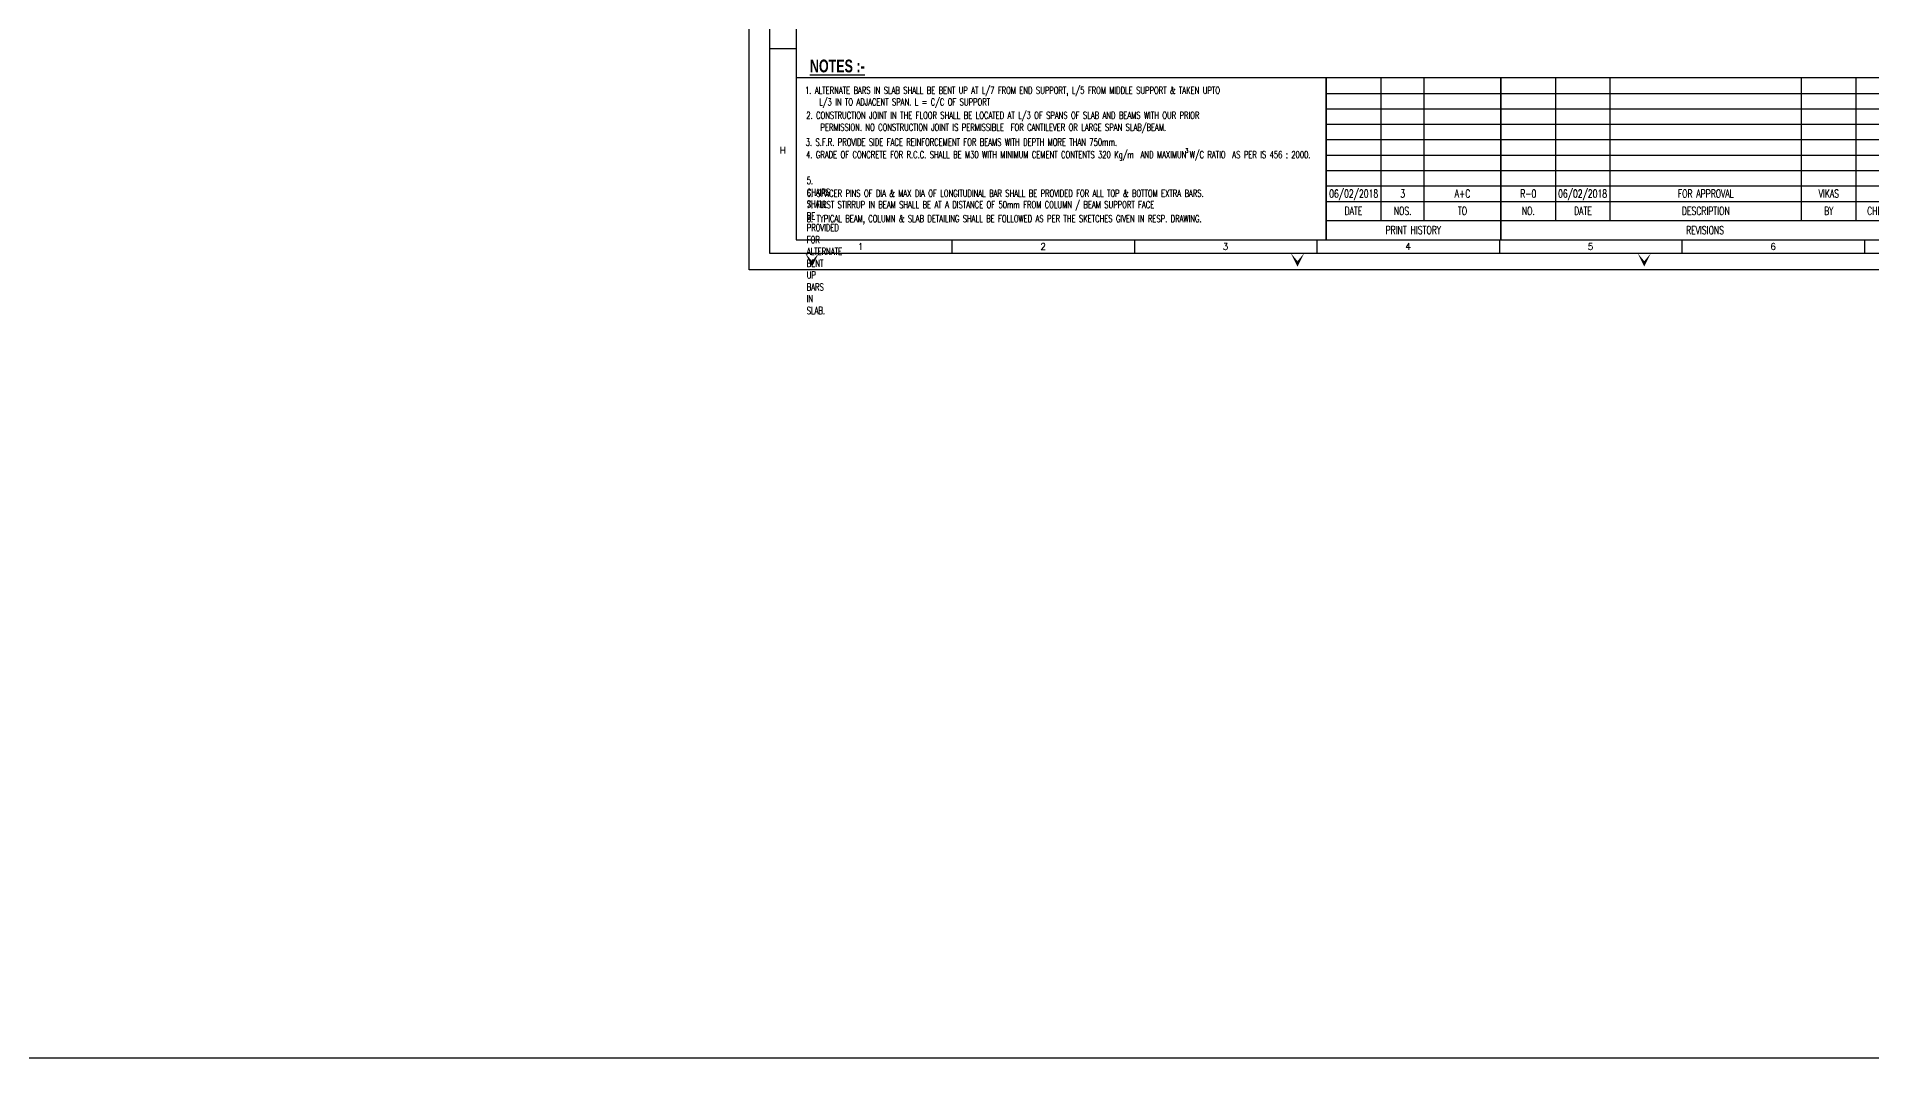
# Model space of a CAD drawing. Header units: millimetres. Extents: x 2659630 to 6742168, y -2425387 to -732288.
# Drawn here: x 3214505 to 3279161, y -1261264 to -1225257 of the extents above; entities that cross this region are included whole.
import ezdxf
from ezdxf.enums import TextEntityAlignment as Align

# ---------------------------------------------------------------- set-up
doc = ezdxf.new("R2010")
doc.units = ezdxf.units.MM
for name, color, linetype in [('PNA', 8, 'Continuous'), ('S-COLUMN NO', 2, 'Continuous'), ('S-GRIDE NO', 1, 'Continuous'), ('TEXT (SHEET)', 4, 'Continuous'), ('TEXT NORMAL', 4, 'Continuous')]:
    doc.layers.add(name, color=color, linetype=linetype)
doc.layers.add('TEXT', color=150, linetype='Continuous', lineweight=25)
doc.styles.add('Arial_B_1', font='arialbd.ttf', dxfattribs={"height": 100.682842})
doc.styles.add('ROMANS', font='r.shx', dxfattribs={"width": 0.7})

# ---------------------------------------------------------------- blocks, each defined once
blk = doc.blocks.new('FOLDER')
at = {"layer": 'PNA'}
for points in [[(-1250, 2500), (0, 0), (0, 1000)], [(1250, 2500), (0, 0), (0, 1000)]]:
    blk.add_solid(points, dxfattribs=at)
blk = doc.blocks.new('A1_SHEET.')
at = {"color": 1}
for p, q in [((828.5, 71.9), (17.5, 71.9)), ((216.12, 25.64), (435.51, 25.64)), ((216.12, 18.44), (434.78, 18.44))]:
    blk.add_line(p, q, dxfattribs=at)
for p, q in [((236.89, 18.44), (236.89, 71.9)), ((252.98, 18.44), (252.98, 71.9)), ((302.31, 18.44), (302.31, 71.9)), ((322.73, 18.44), (322.73, 71.9)), ((394.39, 18.44), (394.39, 71.9)), ((414.95, 18.44), (414.95, 71.9))]:
    blk.add_line(p, q)
at = {"color": 5, "linetype": 'ByBlock', "lineweight": -2}
for p, q in [((216.24, 66.12), (434.78, 66.12)), ((216.24, 60.33), (434.78, 60.33)), ((216.24, 54.55), (434.78, 54.55)), ((216.24, 48.77), (434.78, 48.77)), ((216.24, 42.98), (434.78, 42.98)), ((216.24, 37.2), (434.78, 37.2)), ((216.24, 31.42), (434.78, 31.42))]:
    blk.add_line(p, q, dxfattribs=at)
at = {"flags": 128}
blk.add_lwpolyline([(0, 0), (0, 594), (841, 594), (841, 0)], close=True, dxfattribs=at)
at = {"color": 1, "const_width": 0.575}
for points in [[(216.24, 11.33), (216.24, 71.9)], [(281.75, 11.33), (281.75, 71.9)]]:
    blk.add_lwpolyline(points, dxfattribs=at)
at = {"layer": 'PNA'}
for p, q in [((7.5, 82.95), (17.5, 82.95)), ((75.92, 11.2), (75.92, 6.2)), ((144.33, 11.2), (144.33, 6.2)), ((212.75, 11.2), (212.75, 6.2)), ((281.17, 11.2), (281.17, 6.2)), ((349.58, 11.2), (349.58, 6.2)), ((418, 11.2), (418, 6.2))]:
    blk.add_line(p, q, dxfattribs=at)
at = {"layer": 'PNA', "color": 1}
for points in [[(7.5, 6.2), (833.5, 6.2), (833.5, 587.8), (7.5, 587.8)], [(17.5, 11.2), (828.5, 11.2), (828.5, 582.8), (17.5, 582.8)]]:
    blk.add_lwpolyline(points, close=True, dxfattribs=at)
at = {"layer": 'PNA', "xscale": 0.0020000000043068, "yscale": 0.0020000000043068, "zscale": 0.0020000000043068}
for p in [(23.5, 1.2), (205.5, 1.2), (335.5, 1.2)]:
    blk.add_blockref('FOLDER', p, dxfattribs=at)
at = {"layer": 'PNA', "style": 'ROMANS'}
for s, p in [('H', (12.5, 44.8)), ('1', (41.72, 8.7)), ('2', (110.13, 8.7)), ('3', (178.55, 8.7)), ('4', (246.97, 8.7)), ('5', (315.38, 8.7)), ('6', (383.8, 8.7))]:
    blk.add_text(s, height=2.5, dxfattribs=at).set_placement(p, align=Align.MIDDLE)
at = {"layer": 'TEXT (SHEET)', "color": 4, "style": 'ROMANS', "width": 0.7}
for s, p in [('DATE', (226.5, 22.04)), ('NOS.', (244.93, 22.04)), ('TO', (267.36, 22.04)), ('NO.', (292.03, 22.04)), ('DATE', (312.52, 22.04)), ('DESCRIPTION', (358.56, 22.04)), ('BY', (404.67, 22.04)), ('CHD. BY', (424.87, 22.04)), ('PRINT HISTORY', (248.93, 14.89)), ('REVISIONS', (358.27, 14.82))]:
    blk.add_text(s, height=3, dxfattribs=at).set_placement(p, align=Align.MIDDLE_CENTER)

msp = doc.modelspace()

# ---------------------------------------------------------------- linework, layer by layer
at = {"layer": 'S-COLUMN NO', "ltscale": 2500}
msp.add_lwpolyline([(3135960.687, -1159977.041), (3643425.669, -1159977.041), (3643425.669, -1261264.116), (3135960.687, -1261264.116)], close=True, dxfattribs=at)

# ---------------------------------------------------------------- block references
at = {"xscale": 94.00879904875153, "yscale": 94.00879904875153, "zscale": 94.00879904875153}
msp.add_blockref('A1_SHEET.', (3239620.142, -1233470.769), dxfattribs=at)

# ---------------------------------------------------------------- texts
at = {"layer": 'S-GRIDE NO', "style": 'Arial_B_1', "width": 0.7}
msp.add_text('%%UNOTES :-', height=449.89191, rotation=360, dxfattribs=at).set_placement((3241755.971, -1226513.829))
at = {"layer": 'TEXT', "color": 2, "style": 'ROMANS', "width": 0.7}
for s, height, p in [('06/02/2018', 282.0264, (3260918.946, -1230788.996)), ('3', 282.026, (3262645.996, -1230788.996)), ('3', 282.026, (3262645.996, -1230788.996)), ('A+C', 282.0264, (3264754.584, -1230788.996)), ('A+C', 282.0264, (3264754.584, -1230788.996)), ('R-0', 282.0264, (3267073.258, -1230788.996)), ('R-0', 282.0264, (3267073.258, -1230788.996)), ('06/02/2018', 282.0264, (3268985.078, -1230788.996)), ('FOR APPROVAL', 282.0264, (3273328.141, -1230788.996)), ('VIKAS', 282.0264, (3277662.995, -1230788.996))]:
    msp.add_text(s, height=height, dxfattribs=at).set_placement(p, align=Align.MIDDLE_CENTER)
at = {"layer": 'TEXT NORMAL', "style": 'ROMANS', "width": 0.7}
msp.add_text('3', height=150, dxfattribs=at).set_placement((3254980.533, -1229350.773))
at = {"layer": 'TEXT NORMAL', "char_height": 250, "attachment_point": 1, "style": 'ROMANS'}
for s, insert, width in [('\\pi-500,l500;1. ALTERNATE BARS IN SLAB SHALL BE BENT UP AT L/7 FROM END SUPPORT, L/5 FROM MIDDLE SUPPORT & TAKEN UPTO L/3 IN TO ADJACENT SPAN. L = C/C OF SUPPORT', (3241582.485, -1227018.576), 16150), ('\\pi-500,l500;{\\W0.7;2. CONSTRUCTION JOINT IN THE FLOOR SHALL BE LOCATED AT L/3 OF SPANS OF SLAB AND BEAMS WITH OUR PRIOR PERMISSION. NO CONSTRUCTION JOINT IS PERMISSIBLE  FOR CANTILEVER OR LARGE SPAN SLAB/BEAM.} ', (3241627.338, -1227906.696), 16133.33333), ('3. S.F.R. PROVIDE SIDE FACE REINFORCEMENT FOR BEAMS WITH DEPTH MORE THAN 750mm.', (3241605.661, -1228849.26), 15991.46024), ('\\pxi-2.5,l2.5,t1.25;{\\W0.7;4. GRADE OF CONCRETE FOR R.C.C. SHALL BE M30 WITH MINIMUM CEMENT CONTENTS 320 Kg/m  AND MAXIMUN W/C RATIO  AS PER IS 456 : 2000.}', (3241620.683, -1229286.142), 17166.66667), ('{\\W0.7;5. CHAIRS SHALL BE PROVIDED FOR ALTERNATE BENT UP BARS IN SLAB.}', (3241644.484, -1230199.26), 0.7), ('{\\W0.7;7. FIRST STIRRUP IN BEAM SHALL BE AT A DISTANCE OF 50mm FROM COLUMN / BEAM SUPPORT FACE}', (3241644.484, -1231053.059), 16108.33333), ('{\\W0.7;6. SPACER PINS OF DIA & MAX DIA OF LONGITUDINAL BAR SHALL BE PROVIDED FOR ALL TOP & BOTTOM EXTRA BARS.}', (3241644.484, -1230649.26), 17564.77004), ('{\\W0.7;8. TYPICAL BEAM, COLUMN & SLAB DETAILING SHALL BE FOLLOWED AS PER THE SKETCHES GIVEN IN RESP. DRAWING.}', (3241644.484, -1231549.26), 17418.40488)]:
    msp.add_mtext(s, dxfattribs=dict(at, insert=insert, width=width))

doc.saveas('drawing.dxf')
